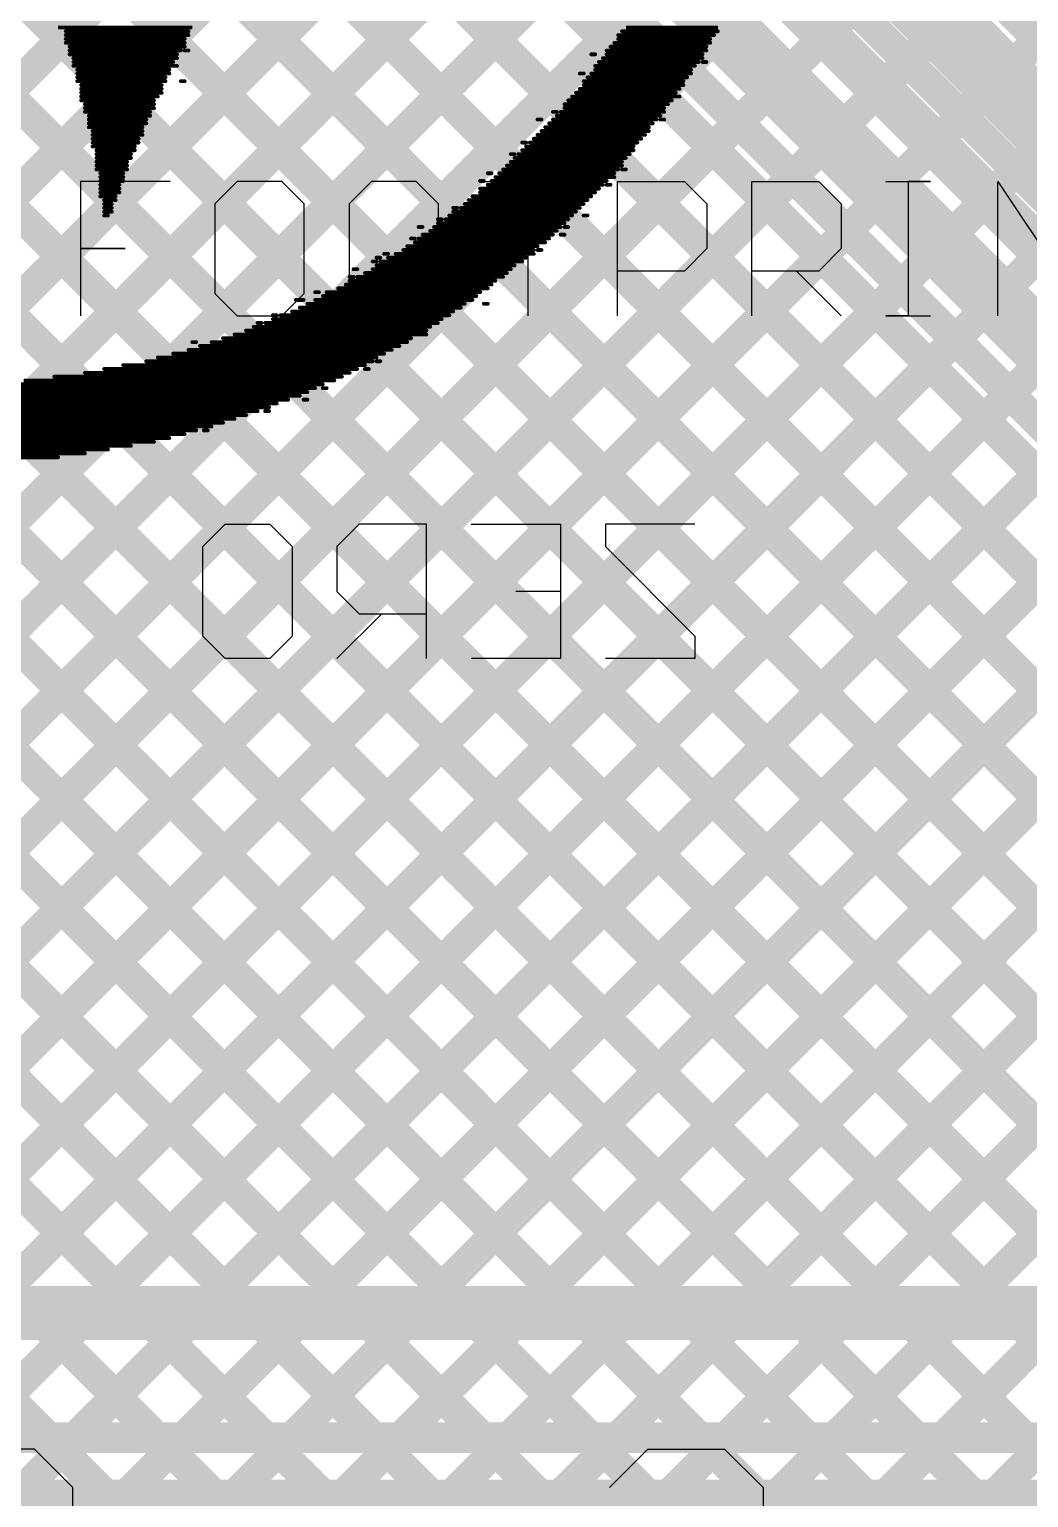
# Model space of a CAD drawing. Header units: millimetres. Extents: x 2.49 to 5.65, y 1.36 to 4.13.
# Drawn here: x 4.2625 to 4.523, y 2.9293 to 3.3119 of the extents above; entities that cross this region are included whole.
import ezdxf

# ---------------------------------------------------------------- set-up
doc = ezdxf.new("R2010")
doc.units = ezdxf.units.MM
doc.header["$MEASUREMENT"] = 0
for name, color, linetype in [('BottomLayer', 5, 'Continuous'), ('BottomOverlay', 54, 'Continuous'), ('TopLayer', 1, 'Continuous'), ('TopOverlay', 2, 'Continuous')]:
    doc.layers.add(name, color=color, linetype=linetype)

msp = doc.modelspace()

# ---------------------------------------------------------------- linework, layer by layer
at = {"layer": 'BottomLayer', "const_width": 0.008}
for points in [[(3.82771, 2.4135), (5.39681, 3.9826)], [(3.856, 2.4135), (5.4041, 3.9616)], [(3.88428, 2.4135), (5.4138, 3.94302)], [(3.91257, 2.4135), (5.4257, 3.92664)], [(3.94085, 2.4135), (5.43968, 3.91233)], [(3.96914, 2.4135), (5.45566, 3.90002)], [(3.99742, 2.4135), (5.47371, 3.88979)], [(3.74286, 2.4135), (5.17836, 3.849)], [(3.77115, 2.4135), (5.20665, 3.849)], [(3.79943, 2.4135), (5.23493, 3.849)], [(3.65044, 2.4625), (4.97694, 3.789)], [(3.6545, 2.55141), (4.89209, 3.789)], [(3.6545, 2.52313), (4.92037, 3.789)], [(3.6545, 2.55141), (4.89209, 3.789)], [(3.6545, 2.49484), (4.94866, 3.789)], [(3.6545, 2.5797), (4.8638, 3.789)], [(3.6545, 2.69283), (4.75067, 3.789)], [(3.6545, 2.66455), (4.77895, 3.789)], [(3.6545, 2.63627), (4.80723, 3.789)], [(3.6545, 2.60798), (4.83552, 3.789)], [(3.68103, 2.46481), (5.00522, 3.789)], [(3.70046, 2.45595), (5.03351, 3.789)], [(3.7062, 2.4334), (5.06179, 3.789)], [(3.71458, 2.4135), (5.09008, 3.789)], [(4.07299, 3.76175), (4.82679, 3.00795)], [(4.05885, 3.74761), (4.81186, 2.9946)], [(4.0447, 3.73347), (4.76962, 3.00856)], [(4.03056, 3.71933), (4.75297, 2.99692)], [(4.01642, 3.70519), (4.756, 2.96561)], [(4.00228, 3.69104), (4.756, 2.93732)], [(3.98814, 3.6769), (4.756, 2.90904)], [(3.97399, 3.66276), (4.756, 2.88075)], [(3.95985, 3.64862), (4.756, 2.85247)], [(3.94571, 3.63448), (4.756, 2.82419)], [(3.93157, 3.62033), (4.756, 2.7959)], [(3.91743, 3.60619), (4.756, 2.76762)], [(3.90328, 3.59205), (4.756, 2.73933)], [(3.88914, 3.57791), (4.756, 2.71105)], [(3.875, 3.56376), (4.756, 2.68276)], [(3.86086, 3.54962), (4.756, 2.65448)], [(3.84671, 3.53548), (4.756, 2.6262)], [(3.83257, 3.52134), (4.756, 2.59791)], [(3.81843, 3.5072), (4.756, 2.56963)], [(3.80429, 3.49305), (4.756, 2.54134)], [(3.79015, 3.47891), (4.756, 2.51306)], [(3.776, 3.46477), (4.756, 2.48477)], [(3.76186, 3.45063), (4.756, 2.45649)], [(3.74772, 3.43649), (4.756, 2.42821)]]:
    msp.add_lwpolyline(points, dxfattribs=at)
at = {"layer": 'BottomOverlay'}
for p, q in [((4.30771, 3.17716), (4.31354, 3.18299)), ((4.31354, 3.18299), (4.3252, 3.18299)), ((4.3252, 3.18299), (4.33103, 3.17716)), ((4.34853, 3.18299), (4.3427, 3.17716)), ((4.36602, 3.18299), (4.34853, 3.18299)), ((4.36602, 3.148), (4.36602, 3.18299)), ((4.37769, 3.18299), (4.40101, 3.18299)), ((4.40101, 3.18299), (4.40101, 3.148)), ((4.436, 3.18299), (4.41267, 3.18299)), ((4.41267, 3.18299), (4.41267, 3.17716)), ((4.30771, 3.15383), (4.30771, 3.17716)), ((4.33103, 3.17716), (4.33103, 3.15383)), ((4.3427, 3.17716), (4.3427, 3.16549)), ((4.41267, 3.17716), (4.436, 3.15383)), ((4.3427, 3.16549), (4.34853, 3.15966)), ((4.40101, 3.16549), (4.38935, 3.16549)), ((4.35436, 3.15966), (4.3427, 3.148)), ((4.34853, 3.15966), (4.36602, 3.15966)), ((4.31354, 3.148), (4.30771, 3.15383)), ((4.33103, 3.15383), (4.3252, 3.148)), ((4.436, 3.15383), (4.436, 3.148)), ((4.3252, 3.148), (4.31354, 3.148)), ((4.40101, 3.148), (4.37769, 3.148)), ((4.436, 3.148), (4.41267, 3.148))]:
    msp.add_line(p, q, dxfattribs=at)
at = {"layer": 'BottomOverlay', "const_width": 0.001}
for points in [[(4.27, 3.31243), (4.305, 3.31243)], [(4.272, 3.31143), (4.304, 3.31143)], [(4.272, 3.31043), (4.304, 3.31043)], [(4.272, 3.30943), (4.303, 3.30943)], [(4.416, 3.31043), (4.441, 3.31043)], [(4.416, 3.30943), (4.44, 3.30943)], [(4.417, 3.31143), (4.442, 3.31143)], [(4.418, 3.31243), (4.442, 3.31243)], [(4.272, 3.30843), (4.303, 3.30843)], [(4.273, 3.30743), (4.303, 3.30743)], [(4.273, 3.30643), (4.302, 3.30643)], [(4.273, 3.30543), (4.301, 3.30543)], [(4.303, 3.30643), (4.304, 3.30643)], [(4.409, 3.30543), (4.41, 3.30543)], [(4.413, 3.30643), (4.439, 3.30643)], [(4.413, 3.30543), (4.438, 3.30543)], [(4.414, 3.30743), (4.439, 3.30743)], [(4.415, 3.30843), (4.44, 3.30843)], [(4.274, 3.30443), (4.301, 3.30443)], [(4.274, 3.30343), (4.3, 3.30343)], [(4.274, 3.30243), (4.301, 3.30243)], [(4.41, 3.30243), (4.436, 3.30243)], [(4.411, 3.30343), (4.437, 3.30343)], [(4.412, 3.30443), (4.438, 3.30443)], [(4.438, 3.30343), (4.439, 3.30343)], [(4.275, 3.30143), (4.299, 3.30143)], [(4.275, 3.30043), (4.299, 3.30043)], [(4.275, 3.29943), (4.298, 3.29943)], [(4.275, 3.29843), (4.298, 3.29843)], [(4.302, 3.29843), (4.303, 3.29843)], [(4.406, 3.30043), (4.407, 3.30043)], [(4.407, 3.29843), (4.433, 3.29843)], [(4.408, 3.29943), (4.434, 3.29943)], [(4.409, 3.30043), (4.435, 3.30043)], [(4.41, 3.30143), (4.435, 3.30143)], [(4.276, 3.29743), (4.297, 3.29743)], [(4.276, 3.29643), (4.297, 3.29643)], [(4.276, 3.29543), (4.297, 3.29543)], [(4.276, 3.29443), (4.296, 3.29443)], [(4.404, 3.29443), (4.432, 3.29443)], [(4.405, 3.29543), (4.431, 3.29543)], [(4.406, 3.29643), (4.432, 3.29643)], [(4.407, 3.29743), (4.433, 3.29743)], [(4.276, 3.29343), (4.295, 3.29343)], [(4.277, 3.29243), (4.295, 3.29243)], [(4.277, 3.29143), (4.295, 3.29143)], [(4.277, 3.29043), (4.294, 3.29043)], [(4.399, 3.29043), (4.4, 3.29043)], [(4.401, 3.29043), (4.428, 3.29043)], [(4.402, 3.29243), (4.429, 3.29243)], [(4.402, 3.29143), (4.428, 3.29143)], [(4.403, 3.29343), (4.43, 3.29343)], [(4.278, 3.28943), (4.294, 3.28943)], [(4.278, 3.28843), (4.293, 3.28843)], [(4.278, 3.28743), (4.293, 3.28743)], [(4.278, 3.28643), (4.292, 3.28643)], [(4.395, 3.28843), (4.396, 3.28843)], [(4.397, 3.28643), (4.424, 3.28643)], [(4.398, 3.28743), (4.425, 3.28743)], [(4.399, 3.28843), (4.426, 3.28843)], [(4.4, 3.28943), (4.427, 3.28943)], [(4.427, 3.28843), (4.428, 3.28843)], [(4.279, 3.28543), (4.292, 3.28543)], [(4.279, 3.28443), (4.292, 3.28443)], [(4.279, 3.28343), (4.291, 3.28343)], [(4.279, 3.28243), (4.291, 3.28243)], [(4.391, 3.28243), (4.392, 3.28243)], [(4.393, 3.28243), (4.421, 3.28243)], [(4.394, 3.28343), (4.422, 3.28343)], [(4.395, 3.28443), (4.423, 3.28443)], [(4.396, 3.28543), (4.424, 3.28543)], [(4.279, 3.28143), (4.29, 3.28143)], [(4.28, 3.28043), (4.29, 3.28043)], [(4.28, 3.27943), (4.289, 3.27943)], [(4.388, 3.27943), (4.389, 3.27943)], [(4.39, 3.27943), (4.419, 3.27943)], [(4.391, 3.28043), (4.42, 3.28043)], [(4.392, 3.28143), (4.42, 3.28143)], [(4.28, 3.27843), (4.289, 3.27843)], [(4.28, 3.27743), (4.288, 3.27743)], [(4.28, 3.27643), (4.288, 3.27643)], [(4.28, 3.27543), (4.288, 3.27543)], [(4.386, 3.27543), (4.416, 3.27543)], [(4.387, 3.27643), (4.417, 3.27643)], [(4.388, 3.27743), (4.417, 3.27743)], [(4.389, 3.27843), (4.418, 3.27843)], [(4.417, 3.27543), (4.418, 3.27543)], [(4.281, 3.27443), (4.287, 3.27443)], [(4.281, 3.27343), (4.287, 3.27343)], [(4.281, 3.27243), (4.287, 3.27243)], [(4.281, 3.27143), (4.286, 3.27143)], [(4.38, 3.27243), (4.381, 3.27243)], [(4.382, 3.27443), (4.383, 3.27443)], [(4.382, 3.27143), (4.412, 3.27143)], [(4.383, 3.27243), (4.413, 3.27243)], [(4.384, 3.27343), (4.415, 3.27343)], [(4.385, 3.27443), (4.415, 3.27443)], [(4.413, 3.27143), (4.414, 3.27143)], [(4.281, 3.27043), (4.286, 3.27043)], [(4.281, 3.26943), (4.286, 3.26943)], [(4.281, 3.26843), (4.285, 3.26843)], [(4.282, 3.26743), (4.285, 3.26743)], [(4.377, 3.26743), (4.408, 3.26743)], [(4.378, 3.26843), (4.409, 3.26843)], [(4.38, 3.27043), (4.411, 3.27043)], [(4.38, 3.26943), (4.41, 3.26943)], [(4.282, 3.26643), (4.284, 3.26643)], [(4.282, 3.26543), (4.284, 3.26543)], [(4.282, 3.26443), (4.284, 3.26443)], [(4.282, 3.26343), (4.283, 3.26343)], [(4.372, 3.26343), (4.404, 3.26343)], [(4.373, 3.26543), (4.374, 3.26543)], [(4.373, 3.26443), (4.405, 3.26443)], [(4.375, 3.26543), (4.406, 3.26543)], [(4.376, 3.26643), (4.407, 3.26643)], [(4.407, 3.26343), (4.408, 3.26343)], [(4.364, 3.26043), (4.365, 3.26043)], [(4.367, 3.25943), (4.4, 3.25943)], [(4.368, 3.26043), (4.401, 3.26043)], [(4.369, 3.26243), (4.37, 3.26243)], [(4.369, 3.26143), (4.402, 3.26143)], [(4.371, 3.26243), (4.403, 3.26243)], [(4.402, 3.26043), (4.403, 3.26043)], [(4.362, 3.25743), (4.363, 3.25743)], [(4.363, 3.25643), (4.397, 3.25643)], [(4.364, 3.25743), (4.398, 3.25743)], [(4.365, 3.25843), (4.399, 3.25843)], [(4.401, 3.25843), (4.402, 3.25843)], [(4.353, 3.25243), (4.354, 3.25243)], [(4.355, 3.25343), (4.356, 3.25343)], [(4.356, 3.25243), (4.392, 3.25243)], [(4.358, 3.25343), (4.394, 3.25343)], [(4.36, 3.25443), (4.394, 3.25443)], [(4.361, 3.25543), (4.395, 3.25543)], [(4.395, 3.25443), (4.396, 3.25443)], [(4.347, 3.24943), (4.348, 3.24943)], [(4.35, 3.24843), (4.387, 3.24843)], [(4.352, 3.25143), (4.353, 3.25143)], [(4.352, 3.24943), (4.388, 3.24943)], [(4.353, 3.25043), (4.389, 3.25043)], [(4.354, 3.25143), (4.391, 3.25143)], [(4.343, 3.24443), (4.382, 3.24443)], [(4.345, 3.24543), (4.383, 3.24543)], [(4.346, 3.24743), (4.347, 3.24743)], [(4.346, 3.24643), (4.384, 3.24643)], [(4.348, 3.24743), (4.386, 3.24743)], [(4.332, 3.24143), (4.334, 3.24143)], [(4.335, 3.24043), (4.376, 3.24043)], [(4.337, 3.24343), (4.338, 3.24343)], [(4.337, 3.24143), (4.378, 3.24143)], [(4.339, 3.24243), (4.379, 3.24243)], [(4.34, 3.24343), (4.38, 3.24343)], [(4.381, 3.24043), (4.382, 3.24043)], [(4.326, 3.23743), (4.327, 3.23743)], [(4.326, 3.23643), (4.37, 3.23643)], [(4.328, 3.23743), (4.372, 3.23743)], [(4.331, 3.23843), (4.373, 3.23843)], [(4.333, 3.23943), (4.375, 3.23943)], [(4.319, 3.23343), (4.366, 3.23343)], [(4.321, 3.23443), (4.367, 3.23443)], [(4.322, 3.23543), (4.323, 3.23543)], [(4.324, 3.23543), (4.369, 3.23543)], [(4.305, 3.23043), (4.306, 3.23043)], [(4.307, 3.22943), (4.359, 3.22943)], [(4.31, 3.23043), (4.361, 3.23043)], [(4.313, 3.23143), (4.362, 3.23143)], [(4.316, 3.23243), (4.366, 3.23243)], [(4.293, 3.22543), (4.352, 3.22543)], [(4.296, 3.22643), (4.353, 3.22643)], [(4.3, 3.22743), (4.355, 3.22743)], [(4.304, 3.22843), (4.357, 3.22843)], [(4.353, 3.22543), (4.354, 3.22543)], [(4.269, 3.22143), (4.344, 3.22143)], [(4.277, 3.22243), (4.346, 3.22243)], [(4.282, 3.22343), (4.348, 3.22343)], [(4.287, 3.22443), (4.35, 3.22443)], [(4.35, 3.22343), (4.351, 3.22343)], [(4.15, 3.21943), (4.339, 3.21943)], [(4.151, 3.21843), (4.337, 3.21843)], [(4.154, 3.21743), (4.335, 3.21743)], [(4.261, 3.22043), (4.342, 3.22043)], [(4.339, 3.21843), (4.34, 3.21843)], [(4.157, 3.21643), (4.333, 3.21643)], [(4.159, 3.21543), (4.33, 3.21543)], [(4.161, 3.21443), (4.327, 3.21443)], [(4.334, 3.21543), (4.335, 3.21543)], [(4.164, 3.21343), (4.325, 3.21343)], [(4.166, 3.21243), (4.322, 3.21243)], [(4.17, 3.21143), (4.319, 3.21143)], [(4.173, 3.21043), (4.316, 3.21043)], [(4.324, 3.21243), (4.325, 3.21243)], [(4.176, 3.20943), (4.313, 3.20943)], [(4.179, 3.20843), (4.31, 3.20843)], [(4.183, 3.20743), (4.306, 3.20743)], [(4.186, 3.20643), (4.303, 3.20643)], [(4.308, 3.20743), (4.309, 3.20743)], [(4.19, 3.20543), (4.299, 3.20543)], [(4.195, 3.20443), (4.295, 3.20443)], [(4.2, 3.20343), (4.289, 3.20343)], [(4.206, 3.20243), (4.283, 3.20243)], [(4.212, 3.20143), (4.277, 3.20143)], [(4.218, 3.20043), (4.27, 3.20043)]]:
    msp.add_lwpolyline(points, dxfattribs=at)
at = {"layer": 'BottomOverlay', "const_width": 0.0005}
for points in [[(4.27175, 3.31143, 1), (4.27225, 3.31143, 1)], [(4.27175, 3.31043, 1), (4.27225, 3.31043, 1)], [(4.27175, 3.30943, 1), (4.27225, 3.30943, 1)], [(4.30275, 3.30943, 1), (4.30325, 3.30943, 1)], [(4.30375, 3.31143, 1), (4.30425, 3.31143, 1)], [(4.30375, 3.31043, 1), (4.30425, 3.31043, 1)], [(4.41575, 3.31043, 1), (4.41625, 3.31043, 1)], [(4.41575, 3.30943, 1), (4.41625, 3.30943, 1)], [(4.41675, 3.31143, 1), (4.41725, 3.31143, 1)], [(4.43975, 3.30943, 1), (4.44025, 3.30943, 1)], [(4.44075, 3.31043, 1), (4.44125, 3.31043, 1)], [(4.44175, 3.31143, 1), (4.44225, 3.31143, 1)], [(4.27175, 3.30843, 1), (4.27225, 3.30843, 1)], [(4.27275, 3.30743, 1), (4.27325, 3.30743, 1)], [(4.27275, 3.30643, 1), (4.27325, 3.30643, 1)], [(4.27275, 3.30543, 1), (4.27325, 3.30543, 1)], [(4.30075, 3.30543, 1), (4.30125, 3.30543, 1)], [(4.30175, 3.30643, 1), (4.30225, 3.30643, 1)], [(4.30275, 3.30843, 1), (4.30325, 3.30843, 1)], [(4.30275, 3.30743, 1), (4.30325, 3.30743, 1)], [(4.30275, 3.30643, 1), (4.30325, 3.30643, 1)], [(4.30375, 3.30643, 1), (4.30425, 3.30643, 1)], [(4.40875, 3.30543, 1), (4.40925, 3.30543, 1)], [(4.40975, 3.30543, 1), (4.41025, 3.30543, 1)], [(4.41275, 3.30643, 1), (4.41325, 3.30643, 1)], [(4.41275, 3.30543, 1), (4.41325, 3.30543, 1)], [(4.41375, 3.30743, 1), (4.41425, 3.30743, 1)], [(4.41475, 3.30843, 1), (4.41525, 3.30843, 1)], [(4.43775, 3.30543, 1), (4.43825, 3.30543, 1)], [(4.43875, 3.30743, 1), (4.43925, 3.30743, 1)], [(4.43875, 3.30643, 1), (4.43925, 3.30643, 1)], [(4.43975, 3.30843, 1), (4.44025, 3.30843, 1)], [(4.27375, 3.30443, 1), (4.27425, 3.30443, 1)], [(4.27375, 3.30343, 1), (4.27425, 3.30343, 1)], [(4.27375, 3.30243, 1), (4.27425, 3.30243, 1)], [(4.29975, 3.30343, 1), (4.30025, 3.30343, 1)], [(4.30075, 3.30443, 1), (4.30125, 3.30443, 1)], [(4.30075, 3.30243, 1), (4.30125, 3.30243, 1)], [(4.40975, 3.30243, 1), (4.41025, 3.30243, 1)], [(4.41075, 3.30343, 1), (4.41125, 3.30343, 1)], [(4.41175, 3.30443, 1), (4.41225, 3.30443, 1)], [(4.43575, 3.30243, 1), (4.43625, 3.30243, 1)], [(4.43675, 3.30343, 1), (4.43725, 3.30343, 1)], [(4.43775, 3.30443, 1), (4.43825, 3.30443, 1)], [(4.43775, 3.30343, 1), (4.43825, 3.30343, 1)], [(4.43875, 3.30343, 1), (4.43925, 3.30343, 1)], [(4.27475, 3.30143, 1), (4.27525, 3.30143, 1)], [(4.27475, 3.30043, 1), (4.27525, 3.30043, 1)], [(4.27475, 3.29943, 1), (4.27525, 3.29943, 1)], [(4.27475, 3.29843, 1), (4.27525, 3.29843, 1)], [(4.29775, 3.29943, 1), (4.29825, 3.29943, 1)], [(4.29775, 3.29843, 1), (4.29825, 3.29843, 1)], [(4.29875, 3.30143, 1), (4.29925, 3.30143, 1)], [(4.29875, 3.30043, 1), (4.29925, 3.30043, 1)], [(4.30175, 3.29843, 1), (4.30225, 3.29843, 1)], [(4.30275, 3.29843, 1), (4.30325, 3.29843, 1)], [(4.40575, 3.30043, 1), (4.40625, 3.30043, 1)], [(4.40675, 3.30043, 1), (4.40725, 3.30043, 1)], [(4.40675, 3.29843, 1), (4.40725, 3.29843, 1)], [(4.40775, 3.29943, 1), (4.40825, 3.29943, 1)], [(4.40875, 3.30043, 1), (4.40925, 3.30043, 1)], [(4.40975, 3.30143, 1), (4.41025, 3.30143, 1)], [(4.43275, 3.29843, 1), (4.43325, 3.29843, 1)], [(4.43375, 3.29943, 1), (4.43425, 3.29943, 1)], [(4.43475, 3.30143, 1), (4.43525, 3.30143, 1)], [(4.43475, 3.30043, 1), (4.43525, 3.30043, 1)], [(4.27575, 3.29743, 1), (4.27625, 3.29743, 1)], [(4.27575, 3.29643, 1), (4.27625, 3.29643, 1)], [(4.27575, 3.29543, 1), (4.27625, 3.29543, 1)], [(4.27575, 3.29443, 1), (4.27625, 3.29443, 1)], [(4.29575, 3.29443, 1), (4.29625, 3.29443, 1)], [(4.29675, 3.29743, 1), (4.29725, 3.29743, 1)], [(4.29675, 3.29643, 1), (4.29725, 3.29643, 1)], [(4.29675, 3.29543, 1), (4.29725, 3.29543, 1)], [(4.40375, 3.29443, 1), (4.40425, 3.29443, 1)], [(4.40475, 3.29543, 1), (4.40525, 3.29543, 1)], [(4.40575, 3.29643, 1), (4.40625, 3.29643, 1)], [(4.40675, 3.29743, 1), (4.40725, 3.29743, 1)], [(4.43075, 3.29543, 1), (4.43125, 3.29543, 1)], [(4.43175, 3.29643, 1), (4.43225, 3.29643, 1)], [(4.43175, 3.29443, 1), (4.43225, 3.29443, 1)], [(4.43275, 3.29743, 1), (4.43325, 3.29743, 1)], [(4.27575, 3.29343, 1), (4.27625, 3.29343, 1)], [(4.27675, 3.29243, 1), (4.27725, 3.29243, 1)], [(4.27675, 3.29143, 1), (4.27725, 3.29143, 1)], [(4.27675, 3.29043, 1), (4.27725, 3.29043, 1)], [(4.29375, 3.29043, 1), (4.29425, 3.29043, 1)], [(4.29475, 3.29343, 1), (4.29525, 3.29343, 1)], [(4.29475, 3.29243, 1), (4.29525, 3.29243, 1)], [(4.29475, 3.29143, 1), (4.29525, 3.29143, 1)], [(4.39875, 3.29043, 1), (4.39925, 3.29043, 1)], [(4.39975, 3.29043, 1), (4.40025, 3.29043, 1)], [(4.40075, 3.29043, 1), (4.40125, 3.29043, 1)], [(4.40175, 3.29243, 1), (4.40225, 3.29243, 1)], [(4.40175, 3.29143, 1), (4.40225, 3.29143, 1)], [(4.40275, 3.29343, 1), (4.40325, 3.29343, 1)], [(4.42775, 3.29143, 1), (4.42825, 3.29143, 1)], [(4.42775, 3.29043, 1), (4.42825, 3.29043, 1)], [(4.42875, 3.29243, 1), (4.42925, 3.29243, 1)], [(4.42975, 3.29343, 1), (4.43025, 3.29343, 1)], [(4.27775, 3.28943, 1), (4.27825, 3.28943, 1)], [(4.27775, 3.28843, 1), (4.27825, 3.28843, 1)], [(4.27775, 3.28743, 1), (4.27825, 3.28743, 1)], [(4.27775, 3.28643, 1), (4.27825, 3.28643, 1)], [(4.29175, 3.28643, 1), (4.29225, 3.28643, 1)], [(4.29275, 3.28843, 1), (4.29325, 3.28843, 1)], [(4.29275, 3.28743, 1), (4.29325, 3.28743, 1)], [(4.29375, 3.28943, 1), (4.29425, 3.28943, 1)], [(4.39475, 3.28843, 1), (4.39525, 3.28843, 1)], [(4.39575, 3.28843, 1), (4.39625, 3.28843, 1)], [(4.39675, 3.28643, 1), (4.39725, 3.28643, 1)], [(4.39775, 3.28743, 1), (4.39825, 3.28743, 1)], [(4.39875, 3.28843, 1), (4.39925, 3.28843, 1)], [(4.39975, 3.28943, 1), (4.40025, 3.28943, 1)], [(4.42375, 3.28643, 1), (4.42425, 3.28643, 1)], [(4.42475, 3.28743, 1), (4.42525, 3.28743, 1)], [(4.42575, 3.28843, 1), (4.42625, 3.28843, 1)], [(4.42675, 3.28943, 1), (4.42725, 3.28943, 1)], [(4.42675, 3.28843, 1), (4.42725, 3.28843, 1)], [(4.42775, 3.28843, 1), (4.42825, 3.28843, 1)], [(4.27875, 3.28543, 1), (4.27925, 3.28543, 1)], [(4.27875, 3.28443, 1), (4.27925, 3.28443, 1)], [(4.27875, 3.28343, 1), (4.27925, 3.28343, 1)], [(4.27875, 3.28243, 1), (4.27925, 3.28243, 1)], [(4.29075, 3.28343, 1), (4.29125, 3.28343, 1)], [(4.29075, 3.28243, 1), (4.29125, 3.28243, 1)], [(4.29175, 3.28543, 1), (4.29225, 3.28543, 1)], [(4.29175, 3.28443, 1), (4.29225, 3.28443, 1)], [(4.39075, 3.28243, 1), (4.39125, 3.28243, 1)], [(4.39175, 3.28243, 1), (4.39225, 3.28243, 1)], [(4.39275, 3.28243, 1), (4.39325, 3.28243, 1)], [(4.39375, 3.28343, 1), (4.39425, 3.28343, 1)], [(4.39475, 3.28443, 1), (4.39525, 3.28443, 1)], [(4.39575, 3.28543, 1), (4.39625, 3.28543, 1)], [(4.42075, 3.28243, 1), (4.42125, 3.28243, 1)], [(4.42175, 3.28343, 1), (4.42225, 3.28343, 1)], [(4.42275, 3.28443, 1), (4.42325, 3.28443, 1)], [(4.42375, 3.28543, 1), (4.42425, 3.28543, 1)], [(4.27875, 3.28143, 1), (4.27925, 3.28143, 1)], [(4.27975, 3.28043, 1), (4.28025, 3.28043, 1)], [(4.27975, 3.27943, 1), (4.28025, 3.27943, 1)], [(4.28875, 3.27943, 1), (4.28925, 3.27943, 1)], [(4.28975, 3.28143, 1), (4.29025, 3.28143, 1)], [(4.28975, 3.28043, 1), (4.29025, 3.28043, 1)], [(4.38775, 3.27943, 1), (4.38825, 3.27943, 1)], [(4.38875, 3.27943, 1), (4.38925, 3.27943, 1)], [(4.38975, 3.27943, 1), (4.39025, 3.27943, 1)], [(4.39075, 3.28043, 1), (4.39125, 3.28043, 1)], [(4.39175, 3.28143, 1), (4.39225, 3.28143, 1)], [(4.41875, 3.27943, 1), (4.41925, 3.27943, 1)], [(4.41975, 3.28143, 1), (4.42025, 3.28143, 1)], [(4.41975, 3.28043, 1), (4.42025, 3.28043, 1)], [(4.27975, 3.27843, 1), (4.28025, 3.27843, 1)], [(4.27975, 3.27743, 1), (4.28025, 3.27743, 1)], [(4.27975, 3.27643, 1), (4.28025, 3.27643, 1)], [(4.27975, 3.27543, 1), (4.28025, 3.27543, 1)], [(4.28775, 3.27743, 1), (4.28825, 3.27743, 1)], [(4.28775, 3.27643, 1), (4.28825, 3.27643, 1)], [(4.28775, 3.27543, 1), (4.28825, 3.27543, 1)], [(4.28875, 3.27843, 1), (4.28925, 3.27843, 1)], [(4.38575, 3.27543, 1), (4.38625, 3.27543, 1)], [(4.38675, 3.27643, 1), (4.38725, 3.27643, 1)], [(4.38775, 3.27743, 1), (4.38825, 3.27743, 1)], [(4.38875, 3.27843, 1), (4.38925, 3.27843, 1)], [(4.41575, 3.27543, 1), (4.41625, 3.27543, 1)], [(4.41675, 3.27743, 1), (4.41725, 3.27743, 1)], [(4.41675, 3.27643, 1), (4.41725, 3.27643, 1)], [(4.41675, 3.27543, 1), (4.41725, 3.27543, 1)], [(4.41775, 3.27843, 1), (4.41825, 3.27843, 1)], [(4.41775, 3.27543, 1), (4.41825, 3.27543, 1)], [(4.28075, 3.27443, 1), (4.28125, 3.27443, 1)], [(4.28075, 3.27343, 1), (4.28125, 3.27343, 1)], [(4.28075, 3.27243, 1), (4.28125, 3.27243, 1)], [(4.28075, 3.27143, 1), (4.28125, 3.27143, 1)], [(4.28575, 3.27143, 1), (4.28625, 3.27143, 1)], [(4.28675, 3.27443, 1), (4.28725, 3.27443, 1)], [(4.28675, 3.27343, 1), (4.28725, 3.27343, 1)], [(4.28675, 3.27243, 1), (4.28725, 3.27243, 1)], [(4.37975, 3.27243, 1), (4.38025, 3.27243, 1)], [(4.38075, 3.27243, 1), (4.38125, 3.27243, 1)], [(4.38175, 3.27443, 1), (4.38225, 3.27443, 1)], [(4.38175, 3.27143, 1), (4.38225, 3.27143, 1)], [(4.38275, 3.27443, 1), (4.38325, 3.27443, 1)], [(4.38275, 3.27243, 1), (4.38325, 3.27243, 1)], [(4.38375, 3.27343, 1), (4.38425, 3.27343, 1)], [(4.38475, 3.27443, 1), (4.38525, 3.27443, 1)], [(4.41175, 3.27143, 1), (4.41225, 3.27143, 1)], [(4.41275, 3.27243, 1), (4.41325, 3.27243, 1)], [(4.41275, 3.27143, 1), (4.41325, 3.27143, 1)], [(4.41375, 3.27143, 1), (4.41425, 3.27143, 1)], [(4.41475, 3.27443, 1), (4.41525, 3.27443, 1)], [(4.41475, 3.27343, 1), (4.41525, 3.27343, 1)], [(4.28075, 3.27043, 1), (4.28125, 3.27043, 1)], [(4.28075, 3.26943, 1), (4.28125, 3.26943, 1)], [(4.28075, 3.26843, 1), (4.28125, 3.26843, 1)], [(4.28175, 3.26743, 1), (4.28225, 3.26743, 1)], [(4.28475, 3.26843, 1), (4.28525, 3.26843, 1)], [(4.28475, 3.26743, 1), (4.28525, 3.26743, 1)], [(4.28575, 3.27043, 1), (4.28625, 3.27043, 1)], [(4.28575, 3.26943, 1), (4.28625, 3.26943, 1)], [(4.37675, 3.26743, 1), (4.37725, 3.26743, 1)], [(4.37775, 3.26843, 1), (4.37825, 3.26843, 1)], [(4.37975, 3.27043, 1), (4.38025, 3.27043, 1)], [(4.37975, 3.26943, 1), (4.38025, 3.26943, 1)], [(4.40775, 3.26743, 1), (4.40825, 3.26743, 1)], [(4.40875, 3.26843, 1), (4.40925, 3.26843, 1)], [(4.40975, 3.26943, 1), (4.41025, 3.26943, 1)], [(4.41075, 3.27043, 1), (4.41125, 3.27043, 1)], [(4.28175, 3.26643, 1), (4.28225, 3.26643, 1)], [(4.28175, 3.26543, 1), (4.28225, 3.26543, 1)], [(4.28175, 3.26443, 1), (4.28225, 3.26443, 1)], [(4.28175, 3.26343, 1), (4.28225, 3.26343, 1)], [(4.28275, 3.26343, 1), (4.28325, 3.26343, 1)], [(4.28375, 3.26643, 1), (4.28425, 3.26643, 1)], [(4.28375, 3.26543, 1), (4.28425, 3.26543, 1)], [(4.28375, 3.26443, 1), (4.28425, 3.26443, 1)], [(4.37175, 3.26343, 1), (4.37225, 3.26343, 1)], [(4.37275, 3.26543, 1), (4.37325, 3.26543, 1)], [(4.37275, 3.26443, 1), (4.37325, 3.26443, 1)], [(4.37375, 3.26543, 1), (4.37425, 3.26543, 1)], [(4.37475, 3.26543, 1), (4.37525, 3.26543, 1)], [(4.37575, 3.26643, 1), (4.37625, 3.26643, 1)], [(4.40375, 3.26343, 1), (4.40425, 3.26343, 1)], [(4.40475, 3.26443, 1), (4.40525, 3.26443, 1)], [(4.40575, 3.26543, 1), (4.40625, 3.26543, 1)], [(4.40675, 3.26643, 1), (4.40725, 3.26643, 1)], [(4.40675, 3.26343, 1), (4.40725, 3.26343, 1)], [(4.40775, 3.26343, 1), (4.40825, 3.26343, 1)], [(4.36375, 3.26043, 1), (4.36425, 3.26043, 1)], [(4.36475, 3.26043, 1), (4.36525, 3.26043, 1)], [(4.36675, 3.25943, 1), (4.36725, 3.25943, 1)], [(4.36775, 3.26043, 1), (4.36825, 3.26043, 1)], [(4.36875, 3.26243, 1), (4.36925, 3.26243, 1)], [(4.36875, 3.26143, 1), (4.36925, 3.26143, 1)], [(4.36975, 3.26243, 1), (4.37025, 3.26243, 1)], [(4.37075, 3.26243, 1), (4.37125, 3.26243, 1)], [(4.39975, 3.25943, 1), (4.40025, 3.25943, 1)], [(4.40075, 3.26043, 1), (4.40125, 3.26043, 1)], [(4.40175, 3.26143, 1), (4.40225, 3.26143, 1)], [(4.40175, 3.26043, 1), (4.40225, 3.26043, 1)], [(4.40275, 3.26243, 1), (4.40325, 3.26243, 1)], [(4.40275, 3.26043, 1), (4.40325, 3.26043, 1)], [(4.36175, 3.25743, 1), (4.36225, 3.25743, 1)], [(4.36275, 3.25743, 1), (4.36325, 3.25743, 1)], [(4.36275, 3.25643, 1), (4.36325, 3.25643, 1)], [(4.36375, 3.25743, 1), (4.36425, 3.25743, 1)], [(4.36475, 3.25843, 1), (4.36525, 3.25843, 1)], [(4.39675, 3.25643, 1), (4.39725, 3.25643, 1)], [(4.39775, 3.25743, 1), (4.39825, 3.25743, 1)], [(4.39875, 3.25843, 1), (4.39925, 3.25843, 1)], [(4.40075, 3.25843, 1), (4.40125, 3.25843, 1)], [(4.40175, 3.25843, 1), (4.40225, 3.25843, 1)], [(4.35275, 3.25243, 1), (4.35325, 3.25243, 1)], [(4.35375, 3.25243, 1), (4.35425, 3.25243, 1)], [(4.35475, 3.25343, 1), (4.35525, 3.25343, 1)], [(4.35575, 3.25343, 1), (4.35625, 3.25343, 1)], [(4.35575, 3.25243, 1), (4.35625, 3.25243, 1)], [(4.35775, 3.25343, 1), (4.35825, 3.25343, 1)], [(4.35975, 3.25443, 1), (4.36025, 3.25443, 1)], [(4.36075, 3.25543, 1), (4.36125, 3.25543, 1)], [(4.39175, 3.25243, 1), (4.39225, 3.25243, 1)], [(4.39375, 3.25443, 1), (4.39425, 3.25443, 1)], [(4.39375, 3.25343, 1), (4.39425, 3.25343, 1)], [(4.39475, 3.25543, 1), (4.39525, 3.25543, 1)], [(4.39475, 3.25443, 1), (4.39525, 3.25443, 1)], [(4.39575, 3.25443, 1), (4.39625, 3.25443, 1)], [(4.34675, 3.24943, 1), (4.34725, 3.24943, 1)], [(4.34775, 3.24943, 1), (4.34825, 3.24943, 1)], [(4.34975, 3.24843, 1), (4.35025, 3.24843, 1)], [(4.35175, 3.25143, 1), (4.35225, 3.25143, 1)], [(4.35175, 3.24943, 1), (4.35225, 3.24943, 1)], [(4.35275, 3.25143, 1), (4.35325, 3.25143, 1)], [(4.35275, 3.25043, 1), (4.35325, 3.25043, 1)], [(4.35375, 3.25143, 1), (4.35425, 3.25143, 1)], [(4.38675, 3.24843, 1), (4.38725, 3.24843, 1)], [(4.38775, 3.24943, 1), (4.38825, 3.24943, 1)], [(4.38875, 3.25043, 1), (4.38925, 3.25043, 1)], [(4.39075, 3.25143, 1), (4.39125, 3.25143, 1)], [(4.34275, 3.24443, 1), (4.34325, 3.24443, 1)], [(4.34475, 3.24543, 1), (4.34525, 3.24543, 1)], [(4.34575, 3.24743, 1), (4.34625, 3.24743, 1)], [(4.34575, 3.24643, 1), (4.34625, 3.24643, 1)], [(4.34675, 3.24743, 1), (4.34725, 3.24743, 1)], [(4.34775, 3.24743, 1), (4.34825, 3.24743, 1)], [(4.38175, 3.24443, 1), (4.38225, 3.24443, 1)], [(4.38275, 3.24543, 1), (4.38325, 3.24543, 1)], [(4.38375, 3.24643, 1), (4.38425, 3.24643, 1)], [(4.38575, 3.24743, 1), (4.38625, 3.24743, 1)], [(4.33175, 3.24143, 1), (4.33225, 3.24143, 1)], [(4.33375, 3.24143, 1), (4.33425, 3.24143, 1)], [(4.33475, 3.24043, 1), (4.33525, 3.24043, 1)], [(4.33675, 3.24343, 1), (4.33725, 3.24343, 1)], [(4.33675, 3.24143, 1), (4.33725, 3.24143, 1)], [(4.33775, 3.24343, 1), (4.33825, 3.24343, 1)], [(4.33875, 3.24243, 1), (4.33925, 3.24243, 1)], [(4.33975, 3.24343, 1), (4.34025, 3.24343, 1)], [(4.37575, 3.24043, 1), (4.37625, 3.24043, 1)], [(4.37775, 3.24143, 1), (4.37825, 3.24143, 1)], [(4.37875, 3.24243, 1), (4.37925, 3.24243, 1)], [(4.37975, 3.24343, 1), (4.38025, 3.24343, 1)], [(4.38075, 3.24043, 1), (4.38125, 3.24043, 1)], [(4.38175, 3.24043, 1), (4.38225, 3.24043, 1)], [(4.32575, 3.23743, 1), (4.32625, 3.23743, 1)], [(4.32575, 3.23643, 1), (4.32625, 3.23643, 1)], [(4.32675, 3.23743, 1), (4.32725, 3.23743, 1)], [(4.32775, 3.23743, 1), (4.32825, 3.23743, 1)], [(4.33075, 3.23843, 1), (4.33125, 3.23843, 1)], [(4.33275, 3.23943, 1), (4.33325, 3.23943, 1)], [(4.36975, 3.23643, 1), (4.37025, 3.23643, 1)], [(4.37175, 3.23743, 1), (4.37225, 3.23743, 1)], [(4.37275, 3.23843, 1), (4.37325, 3.23843, 1)], [(4.37475, 3.23943, 1), (4.37525, 3.23943, 1)], [(4.31875, 3.23343, 1), (4.31925, 3.23343, 1)], [(4.32075, 3.23443, 1), (4.32125, 3.23443, 1)], [(4.32175, 3.23543, 1), (4.32225, 3.23543, 1)], [(4.32275, 3.23543, 1), (4.32325, 3.23543, 1)], [(4.32375, 3.23543, 1), (4.32425, 3.23543, 1)], [(4.36575, 3.23343, 1), (4.36625, 3.23343, 1)], [(4.36675, 3.23443, 1), (4.36725, 3.23443, 1)], [(4.36875, 3.23543, 1), (4.36925, 3.23543, 1)], [(4.30475, 3.23043, 1), (4.30525, 3.23043, 1)], [(4.30575, 3.23043, 1), (4.30625, 3.23043, 1)], [(4.30675, 3.22943, 1), (4.30725, 3.22943, 1)], [(4.30975, 3.23043, 1), (4.31025, 3.23043, 1)], [(4.31275, 3.23143, 1), (4.31325, 3.23143, 1)], [(4.31575, 3.23243, 1), (4.31625, 3.23243, 1)], [(4.35875, 3.22943, 1), (4.35925, 3.22943, 1)], [(4.36075, 3.23043, 1), (4.36125, 3.23043, 1)], [(4.36175, 3.23143, 1), (4.36225, 3.23143, 1)], [(4.36575, 3.23243, 1), (4.36625, 3.23243, 1)], [(4.29275, 3.22543, 1), (4.29325, 3.22543, 1)], [(4.29575, 3.22643, 1), (4.29625, 3.22643, 1)], [(4.29975, 3.22743, 1), (4.30025, 3.22743, 1)], [(4.30375, 3.22843, 1), (4.30425, 3.22843, 1)], [(4.35175, 3.22543, 1), (4.35225, 3.22543, 1)], [(4.35275, 3.22643, 1), (4.35325, 3.22643, 1)], [(4.35275, 3.22543, 1), (4.35325, 3.22543, 1)], [(4.35375, 3.22543, 1), (4.35425, 3.22543, 1)], [(4.35475, 3.22743, 1), (4.35525, 3.22743, 1)], [(4.35675, 3.22843, 1), (4.35725, 3.22843, 1)], [(4.26875, 3.22143, 1), (4.26925, 3.22143, 1)], [(4.27675, 3.22243, 1), (4.27725, 3.22243, 1)], [(4.28175, 3.22343, 1), (4.28225, 3.22343, 1)], [(4.28675, 3.22443, 1), (4.28725, 3.22443, 1)], [(4.34375, 3.22143, 1), (4.34425, 3.22143, 1)], [(4.34575, 3.22243, 1), (4.34625, 3.22243, 1)], [(4.34775, 3.22343, 1), (4.34825, 3.22343, 1)], [(4.34975, 3.22443, 1), (4.35025, 3.22443, 1)], [(4.34975, 3.22343, 1), (4.35025, 3.22343, 1)], [(4.35075, 3.22343, 1), (4.35125, 3.22343, 1)], [(4.33475, 3.21743, 1), (4.33525, 3.21743, 1)], [(4.33675, 3.21843, 1), (4.33725, 3.21843, 1)], [(4.33875, 3.21943, 1), (4.33925, 3.21943, 1)], [(4.33875, 3.21843, 1), (4.33925, 3.21843, 1)], [(4.33975, 3.21843, 1), (4.34025, 3.21843, 1)], [(4.34175, 3.22043, 1), (4.34225, 3.22043, 1)], [(4.32675, 3.21443, 1), (4.32725, 3.21443, 1)], [(4.32975, 3.21543, 1), (4.33025, 3.21543, 1)], [(4.33275, 3.21643, 1), (4.33325, 3.21643, 1)], [(4.33375, 3.21543, 1), (4.33425, 3.21543, 1)], [(4.33475, 3.21543, 1), (4.33525, 3.21543, 1)], [(4.31575, 3.21043, 1), (4.31625, 3.21043, 1)], [(4.31875, 3.21143, 1), (4.31925, 3.21143, 1)], [(4.32175, 3.21243, 1), (4.32225, 3.21243, 1)], [(4.32375, 3.21243, 1), (4.32425, 3.21243, 1)], [(4.32475, 3.21343, 1), (4.32525, 3.21343, 1)], [(4.32475, 3.21243, 1), (4.32525, 3.21243, 1)], [(4.30275, 3.20643, 1), (4.30325, 3.20643, 1)], [(4.30575, 3.20743, 1), (4.30625, 3.20743, 1)], [(4.30775, 3.20743, 1), (4.30825, 3.20743, 1)], [(4.30875, 3.20743, 1), (4.30925, 3.20743, 1)], [(4.30975, 3.20843, 1), (4.31025, 3.20843, 1)], [(4.31275, 3.20943, 1), (4.31325, 3.20943, 1)], [(4.28275, 3.20243, 1), (4.28325, 3.20243, 1)], [(4.28875, 3.20343, 1), (4.28925, 3.20343, 1)], [(4.29475, 3.20443, 1), (4.29525, 3.20443, 1)], [(4.29875, 3.20543, 1), (4.29925, 3.20543, 1)], [(4.26975, 3.20043, 1), (4.27025, 3.20043, 1)], [(4.27675, 3.20143, 1), (4.27725, 3.20143, 1)]]:
    msp.add_lwpolyline(points, format="xyb", close=True, dxfattribs=at)
at = {"layer": 'TopLayer'}
for points, const_width in [([(4.31549, 3.5035), (4.83299, 2.986)], 0.012), ([(4.30845, 3.4865), (4.81022, 2.98473)], 0.008), ([(4.41604, 3.367), (4.77427, 3.00878)], 0.008), ([(4.404, 3.355), (4.773, 2.986)], 0.012), ([(3.87449, 3.338), (4.26753, 2.94496)], 0.008), ([(3.90277, 3.338), (4.29582, 2.94496)], 0.008), ([(3.90662, 2.94496), (4.29967, 3.338)], 0.008), ([(3.93106, 3.338), (4.3241, 2.94496)], 0.008), ([(3.93491, 2.94496), (4.32795, 3.338)], 0.008), ([(3.95934, 3.338), (4.35239, 2.94496)], 0.008), ([(3.96319, 2.94496), (4.35623, 3.338)], 0.008), ([(3.98763, 3.338), (4.38067, 2.94496)], 0.008), ([(3.99147, 2.94496), (4.38452, 3.338)], 0.008), ([(4.01591, 3.338), (4.40895, 2.94496)], 0.008), ([(4.0442, 3.338), (4.43724, 2.94496)], 0.008), ([(4.07248, 3.338), (4.46552, 2.94496)], 0.008), ([(4.10076, 3.338), (4.49381, 2.94496)], 0.008), ([(4.12905, 3.338), (4.52209, 2.94496)], 0.008), ([(4.15733, 3.338), (4.55038, 2.94496)], 0.008), ([(4.18562, 3.338), (4.57866, 2.94496)], 0.008), ([(4.2139, 3.338), (4.60694, 2.94496)], 0.008), ([(4.24219, 3.338), (4.63523, 2.94496)], 0.008), ([(4.27047, 3.338), (4.66351, 2.94496)], 0.008), ([(4.29875, 3.338), (4.6918, 2.94496)], 0.008), ([(4.32704, 3.338), (4.72008, 2.94496)], 0.008), ([(4.35532, 3.338), (4.74837, 2.94496)], 0.008), ([(4.38361, 3.338), (4.77665, 2.94496)], 0.008), ([(4.39696, 3.338), (4.75022, 2.98473)], 0.008), ([(4.01976, 2.94496), (4.40488, 3.33008)], 0.008), ([(4.47135, 3.31169), (4.4773, 3.31765)], 0.008), ([(4.04804, 2.94496), (4.41902, 3.31594)], 0.008), ([(4.04804, 2.94496), (4.41902, 3.31594)], 0.008), ([(4.48549, 3.29755), (4.49144, 3.30351)], 0.008), ([(4.07633, 2.94496), (4.43316, 3.30179)], 0.008), ([(4.10461, 2.94496), (4.44731, 3.28765)], 0.008), ([(4.49963, 3.28341), (4.50559, 3.28936)], 0.008), ([(4.51377, 3.26927), (4.51973, 3.27522)], 0.008), ([(4.1329, 2.94496), (4.46145, 3.27351)], 0.008), ([(4.16118, 2.94496), (4.47559, 3.25937)], 0.008), ([(4.18946, 2.94496), (4.48973, 3.24523)], 0.008), ([(4.21775, 2.94496), (4.50388, 3.23108)], 0.008), ([(4.24603, 2.94496), (4.51802, 3.21694)], 0.008), ([(4.27432, 2.94496), (4.53216, 3.2028)], 0.008), ([(4.3026, 2.94496), (4.5463, 3.18866)], 0.008), ([(4.33089, 2.94496), (4.56044, 3.17451)], 0.008), ([(4.35917, 2.94496), (4.57459, 3.16037)], 0.008), ([(4.38745, 2.94496), (4.58873, 3.14623)], 0.008), ([(4.41574, 2.94496), (4.60287, 3.13209)], 0.008), ([(4.44402, 2.94496), (4.61701, 3.11795)], 0.008), ([(4.47231, 2.94496), (4.63115, 3.1038)], 0.008), ([(4.50059, 2.94496), (4.6453, 3.08966)], 0.008), ([(3.69546, 2.94496), (5.0929, 2.94496)], 0.008), ([(3.69546, 2.92146), (5.12831, 2.92146)], 0.025)]:
    msp.add_lwpolyline(points, dxfattribs=dict(at, const_width=const_width))
at = {"layer": 'TopLayer', "const_width": 0.004}
for points in [[(4.46935, 3.31169, 1), (4.47335, 3.31169, 1)], [(4.48944, 3.30351, 1), (4.49345, 3.30351, 1)], [(4.43116, 3.30179, 1), (4.43516, 3.30179, 1)], [(4.48349, 3.29755, 1), (4.48749, 3.29755, 1)], [(4.44531, 3.28765, 1), (4.44931, 3.28765, 1)], [(4.50359, 3.28936, 1), (4.50759, 3.28936, 1)], [(4.49763, 3.28341, 1), (4.50163, 3.28341, 1)], [(4.51773, 3.27522, 1), (4.52173, 3.27522, 1)], [(4.45945, 3.27351, 1), (4.46345, 3.27351, 1)], [(4.51177, 3.26927, 1), (4.51577, 3.26927, 1)], [(4.47359, 3.25937, 1), (4.47759, 3.25937, 1)], [(4.48773, 3.24523, 1), (4.49173, 3.24523, 1)], [(4.50188, 3.23108, 1), (4.50588, 3.23108, 1)], [(4.51602, 3.21694, 1), (4.52002, 3.21694, 1)], [(4.26553, 2.94496, 1), (4.26953, 2.94496, 1)], [(4.27232, 2.94496, 1), (4.27632, 2.94496, 1)], [(4.29382, 2.94496, 1), (4.29782, 2.94496, 1)], [(4.3006, 2.94496, 1), (4.3046, 2.94496, 1)], [(4.3221, 2.94496, 1), (4.3261, 2.94496, 1)], [(4.32889, 2.94496, 1), (4.33289, 2.94496, 1)], [(4.35039, 2.94496, 1), (4.35439, 2.94496, 1)], [(4.35717, 2.94496, 1), (4.36117, 2.94496, 1)], [(4.37867, 2.94496, 1), (4.38267, 2.94496, 1)], [(4.38545, 2.94496, 1), (4.38945, 2.94496, 1)], [(4.40695, 2.94496, 1), (4.41095, 2.94496, 1)], [(4.41374, 2.94496, 1), (4.41774, 2.94496, 1)], [(4.43524, 2.94496, 1), (4.43924, 2.94496, 1)], [(4.44202, 2.94496, 1), (4.44602, 2.94496, 1)], [(4.46352, 2.94496, 1), (4.46752, 2.94496, 1)], [(4.47031, 2.94496, 1), (4.47431, 2.94496, 1)], [(4.49181, 2.94496, 1), (4.49581, 2.94496, 1)], [(4.49859, 2.94496, 1), (4.50259, 2.94496, 1)], [(4.52009, 2.94496, 1), (4.52409, 2.94496, 1)]]:
    msp.add_lwpolyline(points, format="xyb", close=True, dxfattribs=at)
at = {"layer": 'TopOverlay'}
for p, q in [((4.29919, 3.27228), (4.27586, 3.27228)), ((4.27586, 3.27228), (4.27586, 3.25479)), ((4.31668, 3.27228), (4.31085, 3.26645)), ((4.32835, 3.27228), (4.31668, 3.27228)), ((4.33418, 3.26645), (4.32835, 3.27228)), ((4.35167, 3.27228), (4.34584, 3.26645)), ((4.36334, 3.27228), (4.35167, 3.27228)), ((4.36917, 3.26645), (4.36334, 3.27228)), ((4.38083, 3.27228), (4.40416, 3.27228)), ((4.40416, 3.27228), (4.39249, 3.27228)), ((4.39249, 3.27228), (4.39249, 3.23729)), ((4.41582, 3.23729), (4.41582, 3.27228)), ((4.41582, 3.27228), (4.43331, 3.27228)), ((4.43331, 3.27228), (4.43914, 3.26645)), ((4.45081, 3.23729), (4.45081, 3.27228)), ((4.45081, 3.27228), (4.4683, 3.27228)), ((4.4683, 3.27228), (4.47413, 3.26645)), ((4.4858, 3.27228), (4.49746, 3.27228)), ((4.49746, 3.27228), (4.49163, 3.27228)), ((4.49163, 3.27228), (4.49163, 3.23729)), ((4.51495, 3.23729), (4.51495, 3.27228)), ((4.51495, 3.27228), (4.53828, 3.23729)), ((4.31085, 3.26645), (4.31085, 3.24312)), ((4.33418, 3.24312), (4.33418, 3.26645)), ((4.34584, 3.26645), (4.34584, 3.24312)), ((4.36917, 3.24312), (4.36917, 3.26645)), ((4.43914, 3.26645), (4.43914, 3.25479)), ((4.47413, 3.26645), (4.47413, 3.25479)), ((4.27586, 3.25479), (4.28753, 3.25479)), ((4.28753, 3.25479), (4.27586, 3.25479)), ((4.27586, 3.25479), (4.27586, 3.23729)), ((4.43914, 3.25479), (4.43331, 3.24895)), ((4.47413, 3.25479), (4.4683, 3.24895)), ((4.43331, 3.24895), (4.41582, 3.24895)), ((4.4683, 3.24895), (4.45081, 3.24895)), ((4.46247, 3.24895), (4.47413, 3.23729)), ((4.31085, 3.24312), (4.31668, 3.23729)), ((4.32835, 3.23729), (4.33418, 3.24312)), ((4.34584, 3.24312), (4.35167, 3.23729)), ((4.36334, 3.23729), (4.36917, 3.24312)), ((4.31668, 3.23729), (4.32835, 3.23729)), ((4.35167, 3.23729), (4.36334, 3.23729)), ((4.49163, 3.23729), (4.4858, 3.23729)), ((4.4858, 3.23729), (4.49746, 3.23729)), ((4.26382, 2.94198), (4.23383, 2.94198)), ((4.27382, 2.93198), (4.26382, 2.94198)), ((4.41377, 2.93198), (4.42377, 2.94198)), ((4.42377, 2.94198), (4.44376, 2.94198)), ((4.44376, 2.94198), (4.45376, 2.93198)), ((4.27382, 2.92199), (4.27382, 2.93198)), ((4.45376, 2.93198), (4.45376, 2.92199))]:
    msp.add_line(p, q, dxfattribs=at)
at = {"layer": 'TopOverlay', "const_width": 0.014}
msp.add_lwpolyline([(3.70343, 2.97743), (4.56857, 2.97743)], dxfattribs=at)

doc.saveas('drawing.dxf')
